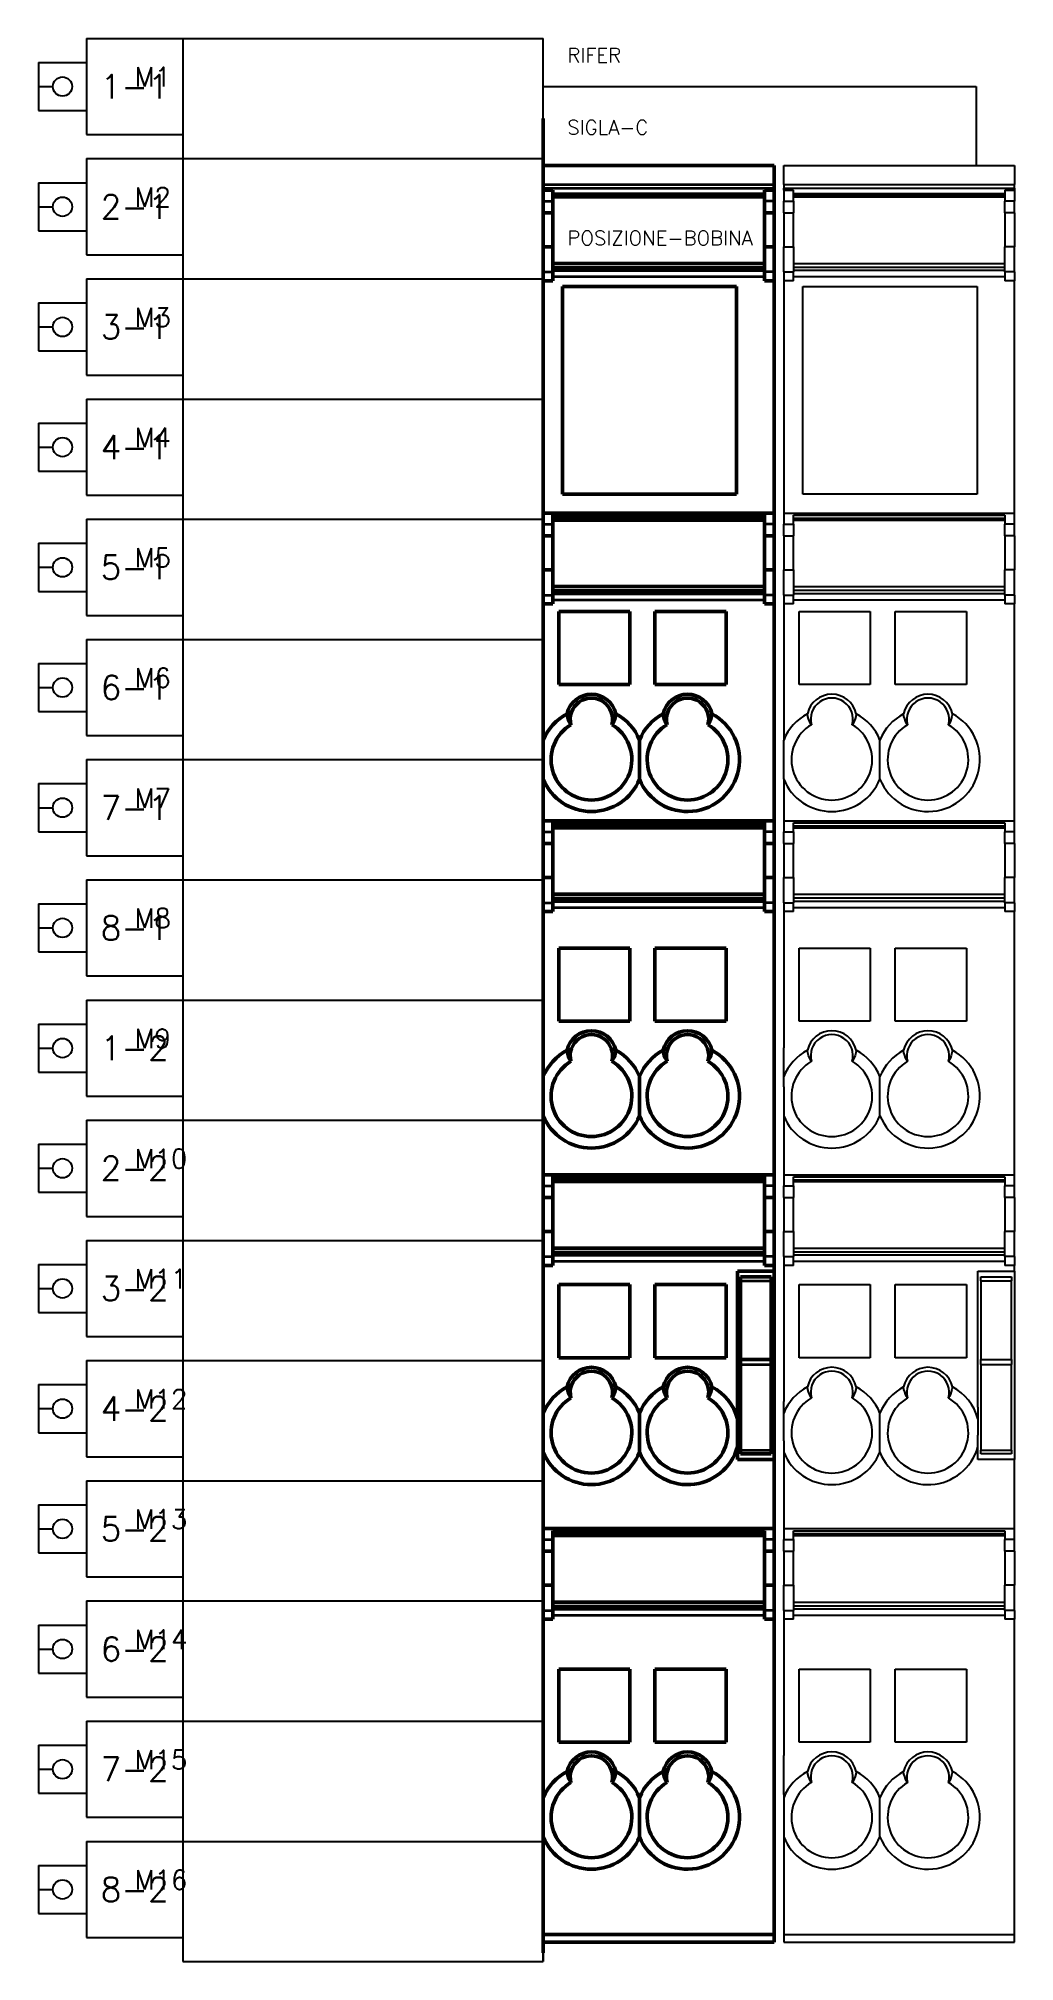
# Model space of a CAD drawing. Extents: x 0 to 102, y -8 to 192.
import ezdxf

# ---------------------------------------------------------------- set-up
doc = ezdxf.new("R2010")
doc.units = 0
doc.header["$LTSCALE"] = 4
doc.linetypes.add('CONTINUA', pattern=[0])
doc.layers.get('0').update_dxf_attribs({"linetype": 'CONTINUOUS'})
doc.layers.add('Sichtbar (ISO)', color=7, linetype='CONTINUOUS', lineweight=50)
doc.layers.add('Sichtbar schmal (ISO)', color=7, linetype='CONTINUOUS', lineweight=35)
doc.styles.get("Standard").update_dxf_attribs({"font": 'romans.shx'})

msp = doc.modelspace()

# ---------------------------------------------------------------- linework, layer by layer
at = {"linetype": 'CONTINUA'}
for p, q in [((5, 192.5), (5, 182.5)), ((5, 192.5), (15, 192.5)), ((15, 192.5), (15, -7.5)), ((15, 192.5), (52.5, 192.5)), ((52.5, -7.5), (52.5, 192.5)), ((0, 190), (5, 190)), ((0, 190), (0, 185)), ((0, 187.5), (1.5, 187.5)), ((52.5, 187.5), (97.5, 187.5)), ((97.5, 187.5), (97.5, 179.3)), ((0, 185), (5, 185)), ((5, 182.5), (15, 182.5)), ((5, 180), (5, 170)), ((5, 180), (15, 180)), ((15, 180), (52.5, 180)), ((0, 177.5), (5, 177.5)), ((0, 177.5), (0, 172.5)), ((0, 175), (1.5, 175)), ((0, 172.5), (5, 172.5)), ((5, 170), (15, 170)), ((5, 167.5), (5, 157.5)), ((5, 167.5), (15, 167.5)), ((15, 167.5), (52.5, 167.5)), ((0, 165), (5, 165)), ((0, 165), (0, 160)), ((0, 162.5), (1.5, 162.5)), ((0, 160), (5, 160)), ((5, 157.5), (15, 157.5)), ((5, 155), (5, 145)), ((5, 155), (15, 155)), ((15, 155), (52.5, 155)), ((0, 152.5), (5, 152.5)), ((0, 152.5), (0, 147.5)), ((0, 150), (1.5, 150)), ((0, 147.5), (5, 147.5)), ((5, 145), (15, 145)), ((5, 142.5), (5, 132.5)), ((5, 142.5), (15, 142.5)), ((15, 142.5), (52.5, 142.5)), ((0, 140), (5, 140)), ((0, 140), (0, 135)), ((0, 137.5), (1.5, 137.5)), ((0, 135), (5, 135)), ((5, 132.5), (15, 132.5)), ((5, 130), (5, 120)), ((5, 130), (15, 130)), ((15, 130), (52.5, 130)), ((0, 127.5), (5, 127.5)), ((0, 127.5), (0, 122.5)), ((0, 125), (1.5, 125)), ((0, 122.5), (5, 122.5)), ((5, 120), (15, 120)), ((5, 117.5), (5, 107.5)), ((5, 117.5), (15, 117.5)), ((15, 117.5), (52.5, 117.5)), ((0, 115), (5, 115)), ((0, 115), (0, 110)), ((0, 112.5), (1.5, 112.5)), ((0, 110), (5, 110)), ((5, 107.5), (15, 107.5)), ((5, 105), (5, 95)), ((5, 105), (15, 105)), ((15, 105), (52.5, 105)), ((0, 102.5), (5, 102.5)), ((0, 102.5), (0, 97.5)), ((0, 100), (1.5, 100)), ((0, 97.5), (5, 97.5)), ((5, 95), (15, 95)), ((5, 92.5), (5, 82.5)), ((5, 92.5), (15, 92.5)), ((15, 92.5), (52.5, 92.5)), ((0, 90), (5, 90)), ((0, 90), (0, 85)), ((0, 87.5), (1.5, 87.5)), ((0, 85), (5, 85)), ((5, 82.5), (15, 82.5)), ((5, 80), (5, 70)), ((5, 80), (15, 80)), ((15, 80), (52.5, 80)), ((0, 77.5), (5, 77.5)), ((0, 77.5), (0, 72.5)), ((0, 75), (1.5, 75)), ((0, 72.5), (5, 72.5)), ((5, 70), (15, 70)), ((5, 67.5), (5, 57.5)), ((5, 67.5), (15, 67.5)), ((15, 67.5), (52.5, 67.5)), ((0, 65), (5, 65)), ((0, 65), (0, 60)), ((0, 62.5), (1.5, 62.5)), ((0, 60), (5, 60)), ((5, 57.5), (15, 57.5)), ((5, 55), (5, 45)), ((5, 55), (15, 55)), ((15, 55), (52.5, 55)), ((0, 52.5), (5, 52.5)), ((0, 52.5), (0, 47.5)), ((0, 50), (1.5, 50)), ((0, 47.5), (5, 47.5)), ((5, 45), (15, 45)), ((5, 42.5), (5, 32.5)), ((5, 42.5), (15, 42.5)), ((15, 42.5), (52.5, 42.5)), ((0, 40), (5, 40)), ((0, 40), (0, 35)), ((0, 37.5), (1.5, 37.5)), ((0, 35), (5, 35)), ((5, 32.5), (15, 32.5)), ((5, 30), (5, 20)), ((5, 30), (15, 30)), ((15, 30), (52.5, 30)), ((0, 27.5), (5, 27.5)), ((0, 27.5), (0, 22.5)), ((0, 25), (1.5, 25)), ((0, 22.5), (5, 22.5)), ((5, 20), (15, 20)), ((5, 17.5), (5, 7.5)), ((5, 17.5), (15, 17.5)), ((15, 17.5), (52.5, 17.5)), ((0, 15), (5, 15)), ((0, 15), (0, 10)), ((0, 12.5), (1.5, 12.5)), ((0, 10), (5, 10)), ((5, 7.5), (15, 7.5)), ((5, 5), (5, -5)), ((5, 5), (15, 5)), ((15, 5), (52.5, 5)), ((0, 2.5), (5, 2.5)), ((0, 2.5), (0, -2.5)), ((0, 0), (1.5, 0)), ((0, -2.5), (5, -2.5)), ((5, -5), (15, -5)), ((15, -7.5), (52.5, -7.5)), ((15, -7.5), (52.5, -7.5))]:
    msp.add_line(p, q, dxfattribs=at)
for p, q in [((77.5, 177.3), (77.5, 179.3)), ((77.5, 179.3), (101.5, 179.3)), ((101.5, 179.3), (101.5, 177.3)), ((77.5, 177.3), (77.5, 176.93)), ((77.5, 177.3), (101.5, 177.3)), ((77.5, 176.73), (77.5, 176.93)), ((77.5, 176.93), (101.5, 176.93)), ((77.5, 176.73), (77.5, 176.72)), ((77.5, 176.73), (78.5, 176.73)), ((77.5, 176.72), (77.5, 175.58)), ((77.5, 176.72), (78.5, 176.72)), ((78.5, 176.72), (78.5, 176.73)), ((78.5, 175.58), (78.5, 176.72)), ((78.5, 176.36), (100.5, 176.36)), ((78.5, 176.21), (100.5, 176.21)), ((78.5, 176.02), (100.5, 176.02)), ((100.5, 176.73), (101.5, 176.73)), ((100.5, 176.73), (100.5, 176.72)), ((101.5, 176.72), (100.5, 176.72)), ((100.5, 176.72), (100.5, 175.58)), ((101.5, 176.93), (101.5, 177.3)), ((101.5, 176.93), (101.5, 176.73)), ((101.5, 176.73), (101.5, 176.72)), ((101.5, 176.72), (101.5, 175.58)), ((77.5, 174.37), (77.5, 175.58)), ((77.5, 175.58), (78.5, 175.58)), ((77.5, 174.37), (77.5, 170.84)), ((77.5, 174.37), (78.5, 174.37)), ((78.5, 175.58), (78.5, 174.37)), ((78.5, 170.84), (78.5, 174.37)), ((101.5, 175.58), (100.5, 175.58)), ((100.5, 174.37), (100.5, 175.58)), ((100.5, 174.37), (100.5, 170.84)), ((101.5, 174.37), (100.5, 174.37)), ((101.5, 174.37), (101.5, 175.58)), ((101.5, 174.37), (101.5, 170.84)), ((77.5, 168.22), (77.5, 170.84)), ((77.5, 170.84), (78.5, 170.84)), ((78.5, 170.84), (78.5, 168.22)), ((101.5, 170.84), (100.5, 170.84)), ((100.5, 168.22), (100.5, 170.84)), ((101.5, 168.22), (101.5, 170.84)), ((77.5, 168.22), (77.5, 167.3)), ((77.5, 168.22), (78.5, 168.22)), ((78.5, 169.09), (100.5, 169.09)), ((78.5, 168.71), (100.5, 168.71)), ((78.5, 168.39), (100.5, 168.39)), ((78.5, 167.3), (78.5, 168.22)), ((101.5, 168.22), (100.5, 168.22)), ((100.5, 168.22), (100.5, 167.3)), ((101.5, 168.22), (101.5, 167.3)), ((77.5, 167.3), (77.5, 143.12)), ((78.5, 167.3), (77.5, 167.3)), ((78.5, 167.73), (100.5, 167.73)), ((79.5, 166.7), (97.6, 166.7)), ((79.5, 145.1), (79.5, 166.7)), ((97.6, 166.7), (97.6, 145.1)), ((101.5, 167.3), (100.5, 167.3)), ((101.5, 143.12), (101.5, 167.3)), ((97.6, 145.1), (79.5, 145.1)), ((77.5, 143.12), (77.5, 141.98)), ((77.5, 143.12), (101.5, 143.12)), ((78.5, 142.91), (100.5, 142.91)), ((78.5, 141.98), (78.5, 142.91)), ((78.5, 142.61), (100.5, 142.61)), ((78.5, 142.42), (100.5, 142.42)), ((100.5, 142.91), (100.5, 141.98)), ((101.5, 141.98), (101.5, 143.12)), ((77.5, 140.77), (77.5, 141.98)), ((77.5, 141.98), (78.5, 141.98)), ((77.5, 140.77), (77.5, 137.24)), ((77.5, 140.77), (78.5, 140.77)), ((78.5, 141.98), (78.5, 140.77)), ((78.5, 137.24), (78.5, 140.77)), ((100.5, 140.77), (100.5, 141.98)), ((101.5, 141.98), (100.5, 141.98)), ((100.5, 140.77), (100.5, 137.24)), ((101.5, 140.77), (100.5, 140.77)), ((101.5, 140.77), (101.5, 141.98)), ((101.5, 140.77), (101.5, 137.24)), ((77.5, 134.62), (77.5, 137.24)), ((77.5, 137.24), (78.5, 137.24)), ((78.5, 137.24), (78.5, 134.62)), ((100.5, 134.62), (100.5, 137.24)), ((101.5, 137.24), (100.5, 137.24)), ((101.5, 134.62), (101.5, 137.24)), ((77.5, 134.62), (77.5, 133.7)), ((77.5, 134.62), (78.5, 134.62)), ((78.5, 135.49), (100.5, 135.49)), ((78.5, 135.11), (100.5, 135.11)), ((78.5, 134.79), (100.5, 134.79)), ((78.5, 133.7), (78.5, 134.62)), ((78.5, 134.13), (100.5, 134.13)), ((100.5, 134.62), (100.5, 133.7)), ((101.5, 134.62), (100.5, 134.62)), ((101.5, 134.62), (101.5, 133.7)), ((77.5, 133.7), (77.5, 119.54)), ((78.5, 133.7), (77.5, 133.7)), ((79.1, 125.3), (79.1, 132.9)), ((79.1, 132.9), (86.5, 132.9)), ((86.5, 132.9), (86.5, 125.3)), ((89.1, 125.3), (89.1, 132.9)), ((89.1, 132.9), (96.5, 132.9)), ((96.5, 132.9), (96.5, 125.3)), ((101.5, 133.7), (100.5, 133.7)), ((101.5, 111.12), (101.5, 133.7)), ((86.5, 125.3), (79.1, 125.3)), ((96.5, 125.3), (89.1, 125.3)), ((87.5, 115.46), (87.5, 119.54)), ((77.5, 115.46), (77.5, 111.12)), ((77.5, 111.12), (101.5, 111.12)), ((77.5, 111.12), (77.5, 109.98)), ((78.5, 110.91), (100.5, 110.91)), ((78.5, 109.98), (78.5, 110.91)), ((78.5, 110.61), (100.5, 110.61)), ((78.5, 110.42), (100.5, 110.42)), ((100.5, 110.91), (100.5, 109.98)), ((101.5, 109.98), (101.5, 111.12)), ((77.5, 108.77), (77.5, 109.98)), ((77.5, 109.98), (78.5, 109.98)), ((77.5, 108.77), (77.5, 105.24)), ((77.5, 108.77), (78.5, 108.77)), ((78.5, 109.98), (78.5, 108.77)), ((78.5, 105.24), (78.5, 108.77)), ((100.5, 108.77), (100.5, 109.98)), ((101.5, 109.98), (100.5, 109.98)), ((100.5, 108.77), (100.5, 105.24)), ((101.5, 108.77), (100.5, 108.77)), ((101.5, 108.77), (101.5, 109.98)), ((101.5, 108.77), (101.5, 105.24)), ((77.5, 102.62), (77.5, 105.24)), ((77.5, 105.24), (78.5, 105.24)), ((78.5, 105.24), (78.5, 102.62)), ((100.5, 102.62), (100.5, 105.24)), ((101.5, 105.24), (100.5, 105.24)), ((101.5, 102.62), (101.5, 105.24)), ((77.5, 102.62), (77.5, 101.7)), ((77.5, 102.62), (78.5, 102.62)), ((78.5, 103.49), (100.5, 103.49)), ((78.5, 103.11), (100.5, 103.11)), ((78.5, 102.79), (100.5, 102.79)), ((78.5, 101.7), (78.5, 102.62)), ((78.5, 102.13), (100.5, 102.13)), ((100.5, 102.62), (100.5, 101.7)), ((101.5, 102.62), (100.5, 102.62)), ((101.5, 102.62), (101.5, 101.7)), ((77.5, 101.7), (77.5, 87.54)), ((78.5, 101.7), (77.5, 101.7)), ((101.5, 101.7), (100.5, 101.7)), ((101.5, 74.32), (101.5, 101.7)), ((79.1, 90.3), (79.1, 97.9)), ((79.1, 97.9), (86.5, 97.9)), ((86.5, 97.9), (86.5, 90.3)), ((89.1, 90.3), (89.1, 97.9)), ((89.1, 97.9), (96.5, 97.9)), ((96.5, 97.9), (96.5, 90.3)), ((86.5, 90.3), (79.1, 90.3)), ((96.5, 90.3), (89.1, 90.3)), ((87.5, 80.46), (87.5, 84.54)), ((77.5, 83.46), (77.5, 74.32)), ((77.5, 74.32), (101.5, 74.32)), ((77.5, 74.32), (77.5, 73.18)), ((78.5, 74.11), (100.5, 74.11)), ((78.5, 73.18), (78.5, 74.11)), ((100.5, 74.11), (100.5, 73.18)), ((101.5, 73.18), (101.5, 74.32)), ((77.5, 71.97), (77.5, 73.18)), ((77.5, 73.18), (78.5, 73.18)), ((78.5, 73.81), (100.5, 73.81)), ((78.5, 73.62), (100.5, 73.62)), ((78.5, 73.18), (78.5, 71.97)), ((100.5, 71.97), (100.5, 73.18)), ((101.5, 73.18), (100.5, 73.18)), ((101.5, 71.97), (101.5, 73.18)), ((77.5, 71.97), (77.5, 68.44)), ((77.5, 71.97), (78.5, 71.97)), ((78.5, 68.44), (78.5, 71.97)), ((100.5, 71.97), (100.5, 68.44)), ((101.5, 71.97), (100.5, 71.97)), ((101.5, 71.97), (101.5, 68.44)), ((77.5, 65.82), (77.5, 68.44)), ((77.5, 68.44), (78.5, 68.44)), ((78.5, 68.44), (78.5, 65.82)), ((100.5, 65.82), (100.5, 68.44)), ((101.5, 68.44), (100.5, 68.44)), ((101.5, 65.82), (101.5, 68.44)), ((78.5, 66.69), (100.5, 66.69)), ((78.5, 66.31), (100.5, 66.31)), ((77.5, 65.82), (77.5, 64.9)), ((77.5, 65.82), (78.5, 65.82)), ((77.5, 64.9), (77.5, 50.74)), ((78.5, 64.9), (77.5, 64.9)), ((78.5, 65.99), (100.5, 65.99)), ((78.5, 64.9), (78.5, 65.82)), ((78.5, 65.33), (100.5, 65.33)), ((97.7, 50.16), (97.7, 64.3)), ((97.7, 64.3), (101.5, 64.3)), ((100.5, 65.82), (100.5, 64.9)), ((101.5, 65.82), (100.5, 65.82)), ((101.5, 64.9), (100.5, 64.9)), ((101.5, 65.82), (101.5, 64.9)), ((101.5, 64.3), (101.5, 64.9)), ((101.5, 64.3), (101.5, 44.7)), ((79.1, 55.3), (79.1, 62.9)), ((79.1, 62.9), (86.5, 62.9)), ((86.5, 62.9), (86.5, 55.3)), ((89.1, 55.3), (89.1, 62.9)), ((89.1, 62.9), (96.5, 62.9)), ((96.5, 62.9), (96.5, 55.3)), ((98, 63.3), (98, 63.7)), ((98, 63.7), (101.2, 63.7)), ((98, 63.3), (98, 55.1)), ((98, 63.3), (101.2, 63.3)), ((101.2, 63.7), (101.2, 63.3)), ((101.2, 55.1), (101.2, 63.3)), ((86.5, 55.3), (79.1, 55.3)), ((96.5, 55.3), (89.1, 55.3)), ((98, 54.6), (98, 55.1)), ((98, 55.1), (101.2, 55.1)), ((98, 54.6), (98, 45.7)), ((98, 54.6), (101.2, 54.6)), ((101.2, 55.1), (101.2, 54.6)), ((101.2, 45.7), (101.2, 54.6)), ((87.5, 45.46), (87.5, 49.54)), ((77.5, 46.66), (77.5, 37.52)), ((97.7, 44.7), (97.7, 47.24)), ((101.5, 44.7), (97.7, 44.7)), ((98, 45.3), (98, 45.7)), ((98, 45.7), (101.2, 45.7)), ((101.2, 45.3), (98, 45.3)), ((101.2, 45.7), (101.2, 45.3)), ((101.5, 37.52), (101.5, 44.7)), ((77.5, 37.52), (101.5, 37.52)), ((77.5, 37.52), (77.5, 36.38)), ((77.5, 35.17), (77.5, 36.38)), ((77.5, 36.38), (78.5, 36.38)), ((78.5, 37.31), (100.5, 37.31)), ((78.5, 36.38), (78.5, 37.31)), ((78.5, 37.01), (100.5, 37.01)), ((78.5, 36.82), (100.5, 36.82)), ((78.5, 36.38), (78.5, 35.17)), ((100.5, 37.31), (100.5, 36.38)), ((100.5, 35.17), (100.5, 36.38)), ((101.5, 36.38), (100.5, 36.38)), ((101.5, 36.38), (101.5, 37.52)), ((101.5, 35.17), (101.5, 36.38)), ((77.5, 35.17), (77.5, 31.64)), ((77.5, 35.17), (78.5, 35.17)), ((78.5, 31.64), (78.5, 35.17)), ((100.5, 35.17), (100.5, 31.64)), ((101.5, 35.17), (100.5, 35.17)), ((101.5, 35.17), (101.5, 31.64)), ((77.5, 29.02), (77.5, 31.64)), ((77.5, 31.64), (78.5, 31.64)), ((78.5, 31.64), (78.5, 29.02)), ((100.5, 29.02), (100.5, 31.64)), ((101.5, 31.64), (100.5, 31.64)), ((101.5, 29.02), (101.5, 31.64)), ((77.5, 29.02), (77.5, 28.1)), ((77.5, 29.02), (78.5, 29.02)), ((77.5, 28.1), (77.5, 13.94)), ((78.5, 28.1), (77.5, 28.1)), ((78.5, 29.89), (100.5, 29.89)), ((78.5, 29.51), (100.5, 29.51)), ((78.5, 29.19), (100.5, 29.19)), ((78.5, 28.1), (78.5, 29.02)), ((78.5, 28.53), (100.5, 28.53)), ((100.5, 29.02), (100.5, 28.1)), ((101.5, 29.02), (100.5, 29.02)), ((101.5, 28.1), (100.5, 28.1)), ((101.5, 29.02), (101.5, 28.1)), ((101.5, -4.7), (101.5, 28.1)), ((79.1, 15.3), (79.1, 22.9)), ((79.1, 22.9), (86.5, 22.9)), ((86.5, 22.9), (86.5, 15.3)), ((89.1, 15.3), (89.1, 22.9)), ((89.1, 22.9), (96.5, 22.9)), ((96.5, 22.9), (96.5, 15.3)), ((86.5, 15.3), (79.1, 15.3)), ((96.5, 15.3), (89.1, 15.3)), ((77.5, 9.86), (77.5, -4.7)), ((87.5, 5.46), (87.5, 9.54)), ((52.5, -2.5), (52.5, -7.5)), ((52.5, -2.5), (52.5, -7.5)), ((77.5, -4.7), (101.5, -4.7)), ((77.5, -4.7), (77.5, -5.5)), ((77.5, -5.5), (101.5, -5.5)), ((101.5, -5.5), (101.5, -4.7))]:
    msp.add_line(p, q)
for centre in [(2.5, 187.5), (2.5, 175), (2.5, 162.5), (2.5, 150), (2.5, 137.5), (2.5, 125), (2.5, 112.5), (2.5, 100), (2.5, 87.5), (2.5, 75), (2.5, 62.5), (2.5, 50), (2.5, 37.5), (2.5, 25), (2.5, 12.5), (2.5, 0)]:
    msp.add_circle(centre, 1, dxfattribs=at)
for centre, radius, start, end in [((82.5, 121.7), 2.6, 12.5886, 167.4114), ((92.5, 121.7), 2.6, 12.5886, 167.4114), ((82.5, 117.5), 5.4, 118.0282, 157.8084), ((82.5, 121.7), 2.2, 344.8169, 195.1831), ((82.5, 117.5), 5.4, 22.1916, 61.9718), ((92.5, 117.5), 5.4, 202.1916, 61.9718), ((92.5, 117.5), 5.4, 118.0282, 157.8084), ((92.5, 121.7), 2.2, 344.8169, 195.1831), ((82.5, 117.5), 4.2, 120.3662, 59.6338), ((92.5, 117.5), 4.2, 120.3662, 59.6338), ((82.5, 117.5), 5.4, 202.1916, 337.8084), ((82.5, 86.7), 2.6, 12.5886, 167.4114), ((82.5, 86.7), 2.2, 344.8169, 195.1831), ((92.5, 86.7), 2.6, 12.5886, 167.4114), ((92.5, 86.7), 2.2, 344.8169, 195.1831), ((82.5, 82.5), 5.4, 118.0282, 157.8084), ((82.5, 82.5), 4.2, 120.3662, 59.6338), ((82.5, 82.5), 5.4, 22.1916, 61.9718), ((92.5, 82.5), 5.4, 202.1916, 61.9718), ((92.5, 82.5), 5.4, 118.0282, 157.8084), ((92.5, 82.5), 4.2, 120.3662, 59.6338), ((82.5, 82.5), 5.4, 202.1916, 337.8084), ((82.5, 51.7), 2.6, 12.5886, 167.4114), ((92.5, 51.7), 2.6, 12.5886, 167.4114), ((82.5, 47.5), 5.4, 118.0282, 157.8084), ((82.5, 51.7), 2.2, 344.8169, 195.1831), ((82.5, 47.5), 5.4, 22.1916, 61.9718), ((92.5, 47.5), 5.4, 118.0282, 157.8084), ((92.5, 51.7), 2.2, 344.8169, 195.1831), ((92.5, 47.5), 5.4, 15.6425, 61.9718), ((82.5, 47.5), 4.2, 120.3662, 59.6338), ((92.5, 47.5), 4.2, 120.3662, 59.6338), ((92.5, 47.5), 5.4, 202.1916, 344.3575), ((82.5, 47.5), 5.4, 202.1916, 337.8084), ((82.5, 11.7), 2.6, 12.5886, 167.4114), ((92.5, 11.7), 2.6, 12.5886, 167.4114), ((82.5, 7.5), 5.4, 118.0282, 157.8084), ((82.5, 11.7), 2.2, 344.8169, 195.1831), ((82.5, 7.5), 5.4, 22.1916, 61.9718), ((92.5, 7.5), 5.4, 202.1916, 61.9718), ((92.5, 7.5), 5.4, 118.0282, 157.8084), ((92.5, 11.7), 2.2, 344.8169, 195.1831), ((82.5, 7.5), 4.2, 120.3662, 59.6338), ((92.5, 7.5), 4.2, 120.3662, 59.6338), ((82.5, 7.5), 5.4, 202.1916, 337.8084)]:
    msp.add_arc(centre, radius, start, end)
for points, knots in [([(80.38, 121.12), (80.34, 121.17), (80.31, 121.22), (80.12, 121.56), (80, 121.9), (79.96, 122.27)], [0.3009031, 0.3009031, 0.3009031, 0.3009031, 0.31292902, 0.31292902, 0.38347432, 0.38347432, 0.38347432, 0.38347432]), ([(85.04, 122.27), (85, 121.9), (84.88, 121.56), (84.72, 121.27), (84.69, 121.22), (84.66, 121.17), (84.62, 121.12)], [-0.0705453, -0.0705453, -0.0705453, -0.0705453, 0, 0, 0, 0.01202592, 0.01202592, 0.01202592, 0.01202592]), ([(90.38, 121.12), (90.34, 121.17), (90.31, 121.22), (90.12, 121.56), (90, 121.9), (89.96, 122.27)], [0.3009031, 0.3009031, 0.3009031, 0.3009031, 0.31292902, 0.31292902, 0.38347432, 0.38347432, 0.38347432, 0.38347432]), ([(95.04, 122.27), (95, 121.9), (94.88, 121.56), (94.72, 121.27), (94.69, 121.22), (94.66, 121.17), (94.62, 121.12)], [-0.0705453, -0.0705453, -0.0705453, -0.0705453, 0, 0, 0, 0.01202592, 0.01202592, 0.01202592, 0.01202592]), ([(80.38, 86.12), (80.34, 86.17), (80.31, 86.22), (80.12, 86.56), (80, 86.9), (79.96, 87.27)], [0.3009031, 0.3009031, 0.3009031, 0.3009031, 0.31292902, 0.31292902, 0.38347432, 0.38347432, 0.38347432, 0.38347432]), ([(85.04, 87.27), (85, 86.9), (84.88, 86.56), (84.72, 86.27), (84.69, 86.22), (84.66, 86.17), (84.62, 86.12)], [-0.0705453, -0.0705453, -0.0705453, -0.0705453, 0, 0, 0, 0.01202592, 0.01202592, 0.01202592, 0.01202592]), ([(90.38, 86.12), (90.34, 86.17), (90.31, 86.22), (90.12, 86.56), (90, 86.9), (89.96, 87.27)], [0.3009031, 0.3009031, 0.3009031, 0.3009031, 0.31292902, 0.31292902, 0.38347432, 0.38347432, 0.38347432, 0.38347432]), ([(95.04, 87.27), (95, 86.9), (94.88, 86.56), (94.72, 86.27), (94.69, 86.22), (94.66, 86.17), (94.62, 86.12)], [-0.0705453, -0.0705453, -0.0705453, -0.0705453, 0, 0, 0, 0.01202592, 0.01202592, 0.01202592, 0.01202592]), ([(80.38, 51.12), (80.34, 51.17), (80.31, 51.22), (80.12, 51.56), (80, 51.9), (79.96, 52.27)], [0.3009031, 0.3009031, 0.3009031, 0.3009031, 0.31292902, 0.31292902, 0.38347432, 0.38347432, 0.38347432, 0.38347432]), ([(85.04, 52.27), (85, 51.9), (84.88, 51.56), (84.72, 51.27), (84.69, 51.22), (84.66, 51.17), (84.62, 51.12)], [-0.0705453, -0.0705453, -0.0705453, -0.0705453, 0, 0, 0, 0.01202592, 0.01202592, 0.01202592, 0.01202592]), ([(90.38, 51.12), (90.34, 51.17), (90.31, 51.22), (90.12, 51.56), (90, 51.9), (89.96, 52.27)], [0.3009031, 0.3009031, 0.3009031, 0.3009031, 0.31292902, 0.31292902, 0.38347432, 0.38347432, 0.38347432, 0.38347432]), ([(95.04, 52.27), (95, 51.9), (94.88, 51.56), (94.72, 51.27), (94.69, 51.22), (94.66, 51.17), (94.62, 51.12)], [-0.0705453, -0.0705453, -0.0705453, -0.0705453, 0, 0, 0, 0.01202592, 0.01202592, 0.01202592, 0.01202592]), ([(80.38, 11.12), (80.34, 11.17), (80.31, 11.22), (80.12, 11.56), (80, 11.9), (79.96, 12.27)], [0.3009031, 0.3009031, 0.3009031, 0.3009031, 0.31292902, 0.31292902, 0.38347432, 0.38347432, 0.38347432, 0.38347432]), ([(85.04, 12.27), (85, 11.9), (84.88, 11.56), (84.72, 11.27), (84.69, 11.22), (84.66, 11.17), (84.62, 11.12)], [-0.0705453, -0.0705453, -0.0705453, -0.0705453, 0, 0, 0, 0.01202592, 0.01202592, 0.01202592, 0.01202592]), ([(90.38, 11.12), (90.34, 11.17), (90.31, 11.22), (90.12, 11.56), (90, 11.9), (89.96, 12.27)], [0.3009031, 0.3009031, 0.3009031, 0.3009031, 0.31292902, 0.31292902, 0.38347432, 0.38347432, 0.38347432, 0.38347432]), ([(95.04, 12.27), (95, 11.9), (94.88, 11.56), (94.72, 11.27), (94.69, 11.22), (94.66, 11.17), (94.62, 11.12)], [-0.0705453, -0.0705453, -0.0705453, -0.0705453, 0, 0, 0, 0.01202592, 0.01202592, 0.01202592, 0.01202592])]:
    msp.add_open_spline(points, degree=3, knots=knots)
for points, weights in [([(77.5, 115.46), (77.5, 117.5), (77.5, 119.54)], [1, 1.08, 1]), ([(77.5, 83.46), (77.5, 85.5), (77.5, 87.54)], [1, 1.08, 1]), ([(77.5, 46.66), (77.5, 48.7), (77.5, 50.74)], [1, 1.08, 1]), ([(97.7, 50.16), (97.7, 48.7), (97.7, 47.24)], [1, 1.03846153846, 1]), ([(77.5, 9.86), (77.5, 11.9), (77.5, 13.94)], [1, 1.08, 1])]:
    msp.add_rational_spline(points, weights, degree=2)
at = {"layer": 'Sichtbar (ISO)'}
for p, q in [((52.5, 184.19), (52.5, 177.22)), ((52.5, 177.3), (52.5, 179.3)), ((52.5, 179.3), (76.5, 179.3)), ((76.5, 179.3), (76.5, 177.3)), ((52.5, 177.3), (52.5, 176.93)), ((52.5, 176.2), (52.5, 177.22)), ((52.5, 176.73), (52.5, 176.93)), ((52.5, 176.73), (52.5, 176.72)), ((52.5, 176.73), (53.5, 176.73)), ((52.5, 176.72), (52.5, 175.58)), ((52.5, 176.72), (53.5, 176.72)), ((52.5, 176.2), (52.5, 175.83)), ((53.5, 176.72), (53.5, 176.73)), ((53.5, 175.58), (53.5, 176.72)), ((53.5, 176.02), (75.5, 176.02)), ((75.5, 176.73), (76.5, 176.73)), ((75.5, 176.73), (75.5, 176.72)), ((76.5, 176.72), (75.5, 176.72)), ((75.5, 176.72), (75.5, 175.58)), ((76.5, 176.93), (76.5, 177.3)), ((76.5, 176.93), (76.5, 176.73)), ((76.5, 176.73), (76.5, 176.72)), ((76.5, 176.72), (76.5, 175.58)), ((52.5, 175.63), (52.5, 175.83)), ((52.5, 175.63), (52.5, 175.62)), ((52.5, 175.62), (52.5, 174.48)), ((52.5, 174.37), (52.5, 175.58)), ((52.5, 173.27), (52.5, 174.48)), ((52.5, 174.37), (52.5, 170.84)), ((52.5, 174.37), (53.5, 174.37)), ((53.5, 175.58), (53.5, 174.37)), ((53.5, 170.84), (53.5, 174.37)), ((75.5, 174.37), (75.5, 175.58)), ((75.5, 174.37), (75.5, 170.84)), ((76.5, 174.37), (75.5, 174.37)), ((76.5, 174.37), (76.5, 175.58)), ((76.5, 174.37), (76.5, 170.84)), ((52.5, 173.27), (52.5, 169.74)), ((52.5, 168.22), (52.5, 170.84)), ((52.5, 170.84), (53.5, 170.84)), ((53.5, 170.84), (53.5, 168.22)), ((76.5, 170.84), (75.5, 170.84)), ((75.5, 168.22), (75.5, 170.84)), ((76.5, 168.22), (76.5, 170.84)), ((52.5, 167.12), (52.5, 169.74)), ((52.5, 168.22), (52.5, 167.3)), ((53.5, 169.09), (75.5, 169.09)), ((53.5, 168.39), (75.5, 168.39)), ((53.5, 167.3), (53.5, 168.22)), ((75.5, 168.22), (75.5, 167.3)), ((76.5, 168.22), (76.5, 167.3)), ((52.5, 167.3), (52.5, 143.12)), ((53.5, 167.3), (52.5, 167.3)), ((52.5, 167.12), (52.5, 166.2)), ((52.5, 166.2), (52.5, 122.76)), ((54.5, 166.7), (72.6, 166.7)), ((54.5, 145.1), (54.5, 166.7)), ((72.6, 166.7), (72.6, 145.1)), ((76.5, 167.3), (75.5, 167.3)), ((76.5, 143.12), (76.5, 167.3)), ((72.6, 145.1), (54.5, 145.1)), ((52.5, 143.12), (52.5, 141.98)), ((52.5, 143.12), (76.5, 143.12)), ((53.5, 142.91), (75.5, 142.91)), ((53.5, 141.98), (53.5, 142.91)), ((53.5, 142.42), (75.5, 142.42)), ((75.5, 142.91), (75.5, 141.98)), ((76.5, 141.98), (76.5, 143.12)), ((52.5, 140.77), (52.5, 141.98)), ((52.5, 140.77), (52.5, 137.24)), ((52.5, 140.77), (53.5, 140.77)), ((53.5, 141.98), (53.5, 140.77)), ((53.5, 137.24), (53.5, 140.77)), ((75.5, 140.77), (75.5, 141.98)), ((75.5, 140.77), (75.5, 137.24)), ((76.5, 140.77), (75.5, 140.77)), ((76.5, 140.77), (76.5, 141.98)), ((76.5, 140.77), (76.5, 137.24)), ((52.5, 134.62), (52.5, 137.24)), ((52.5, 137.24), (53.5, 137.24)), ((53.5, 137.24), (53.5, 134.62)), ((75.5, 134.62), (75.5, 137.24)), ((76.5, 137.24), (75.5, 137.24)), ((76.5, 134.62), (76.5, 137.24)), ((52.5, 134.62), (52.5, 133.7)), ((53.5, 135.49), (75.5, 135.49)), ((53.5, 134.79), (75.5, 134.79)), ((53.5, 133.7), (53.5, 134.62)), ((75.5, 134.62), (75.5, 133.7)), ((76.5, 134.62), (76.5, 133.7)), ((52.5, 133.7), (52.5, 119.54)), ((53.5, 133.7), (52.5, 133.7)), ((54.1, 125.3), (54.1, 132.9)), ((54.1, 132.9), (61.5, 132.9)), ((61.5, 132.9), (61.5, 125.3)), ((64.1, 125.3), (64.1, 132.9)), ((64.1, 132.9), (71.5, 132.9)), ((71.5, 132.9), (71.5, 125.3)), ((76.5, 133.7), (75.5, 133.7)), ((76.5, 111.12), (76.5, 133.7)), ((61.5, 125.3), (54.1, 125.3)), ((71.5, 125.3), (64.1, 125.3)), ((52.5, 122.76), (52.5, 121.3)), ((52.5, 121.3), (52.5, 107.96)), ((62.5, 115.46), (62.5, 119.54)), ((52.5, 115.46), (52.5, 111.12)), ((52.5, 111.12), (76.5, 111.12)), ((52.5, 111.12), (52.5, 109.98)), ((53.5, 110.91), (75.5, 110.91)), ((53.5, 109.98), (53.5, 110.91)), ((53.5, 110.42), (75.5, 110.42)), ((75.5, 110.91), (75.5, 109.98)), ((76.5, 109.98), (76.5, 111.12)), ((52.5, 108.77), (52.5, 109.98)), ((52.5, 108.77), (52.5, 105.24)), ((52.5, 108.77), (53.5, 108.77)), ((53.5, 109.98), (53.5, 108.77)), ((53.5, 105.24), (53.5, 108.77)), ((75.5, 108.77), (75.5, 109.98)), ((75.5, 108.77), (75.5, 105.24)), ((76.5, 108.77), (75.5, 108.77)), ((76.5, 108.77), (76.5, 109.98)), ((76.5, 108.77), (76.5, 105.24)), ((52.5, 107.96), (52.5, 106.5)), ((52.5, 106.5), (52.5, 72.56)), ((52.5, 102.62), (52.5, 105.24)), ((52.5, 105.24), (53.5, 105.24)), ((53.5, 105.24), (53.5, 102.62)), ((75.5, 102.62), (75.5, 105.24)), ((76.5, 105.24), (75.5, 105.24)), ((76.5, 102.62), (76.5, 105.24)), ((52.5, 102.62), (52.5, 101.7)), ((53.5, 103.49), (75.5, 103.49)), ((53.5, 102.79), (75.5, 102.79)), ((53.5, 101.7), (53.5, 102.62)), ((75.5, 102.62), (75.5, 101.7)), ((76.5, 102.62), (76.5, 101.7)), ((52.5, 101.7), (52.5, 87.54)), ((53.5, 101.7), (52.5, 101.7)), ((76.5, 101.7), (75.5, 101.7)), ((76.5, 74.32), (76.5, 101.7)), ((54.1, 90.3), (54.1, 97.9)), ((54.1, 97.9), (61.5, 97.9)), ((61.5, 97.9), (61.5, 90.3)), ((64.1, 90.3), (64.1, 97.9)), ((64.1, 97.9), (71.5, 97.9)), ((71.5, 97.9), (71.5, 90.3)), ((61.5, 90.3), (54.1, 90.3)), ((71.5, 90.3), (64.1, 90.3)), ((62.5, 80.46), (62.5, 84.54)), ((52.5, 83.46), (52.5, 74.32)), ((52.5, 74.32), (76.5, 74.32)), ((52.5, 74.32), (52.5, 73.18)), ((53.5, 74.11), (75.5, 74.11)), ((53.5, 73.18), (53.5, 74.11)), ((75.5, 74.11), (75.5, 73.18)), ((76.5, 73.18), (76.5, 74.32)), ((52.5, 71.97), (52.5, 73.18)), ((52.5, 72.56), (52.5, 71.1)), ((53.5, 73.62), (75.5, 73.62)), ((53.5, 73.18), (53.5, 71.97)), ((75.5, 71.97), (75.5, 73.18)), ((76.5, 71.97), (76.5, 73.18)), ((52.5, 71.97), (52.5, 68.44)), ((52.5, 71.97), (53.5, 71.97)), ((52.5, 71.1), (52.5, 37.56)), ((53.5, 68.44), (53.5, 71.97)), ((75.5, 71.97), (75.5, 68.44)), ((76.5, 71.97), (75.5, 71.97)), ((76.5, 71.97), (76.5, 68.44)), ((52.5, 65.82), (52.5, 68.44)), ((52.5, 68.44), (53.5, 68.44)), ((53.5, 68.44), (53.5, 65.82)), ((75.5, 65.82), (75.5, 68.44)), ((76.5, 68.44), (75.5, 68.44)), ((76.5, 65.82), (76.5, 68.44)), ((53.5, 66.69), (75.5, 66.69)), ((52.5, 65.82), (52.5, 64.9)), ((52.5, 64.9), (52.5, 50.74)), ((53.5, 64.9), (52.5, 64.9)), ((53.5, 65.99), (75.5, 65.99)), ((53.5, 64.9), (53.5, 65.82)), ((72.7, 50.16), (72.7, 64.3)), ((72.7, 64.3), (76.5, 64.3)), ((75.5, 65.82), (75.5, 64.9)), ((76.5, 64.9), (75.5, 64.9)), ((76.5, 65.82), (76.5, 64.9)), ((76.5, 64.3), (76.5, 64.9)), ((76.5, 64.3), (76.5, 44.7)), ((54.1, 55.3), (54.1, 62.9)), ((54.1, 62.9), (61.5, 62.9)), ((61.5, 62.9), (61.5, 55.3)), ((64.1, 55.3), (64.1, 62.9)), ((64.1, 62.9), (71.5, 62.9)), ((71.5, 62.9), (71.5, 55.3)), ((73, 63.3), (73, 63.7)), ((73, 63.7), (76.2, 63.7)), ((73, 63.3), (73, 55.1)), ((76.2, 63.7), (76.2, 63.3)), ((76.2, 55.1), (76.2, 63.3)), ((61.5, 55.3), (54.1, 55.3)), ((71.5, 55.3), (64.1, 55.3)), ((73, 54.6), (73, 55.1)), ((73, 55.1), (76.2, 55.1)), ((73, 54.6), (73, 45.7)), ((76.2, 55.1), (76.2, 54.6)), ((76.2, 45.7), (76.2, 54.6)), ((62.5, 45.46), (62.5, 49.54)), ((52.5, 46.66), (52.5, 37.52)), ((72.7, 44.7), (72.7, 47.24)), ((76.5, 44.7), (72.7, 44.7)), ((73, 45.3), (73, 45.7)), ((76.2, 45.3), (73, 45.3)), ((76.2, 45.7), (76.2, 45.3)), ((76.5, 37.52), (76.5, 44.7)), ((52.5, 37.56), (52.5, 36.1)), ((52.5, 37.52), (76.5, 37.52)), ((52.5, 37.52), (52.5, 36.38)), ((52.5, 35.17), (52.5, 36.38)), ((52.5, 36.1), (52.5, -5.8)), ((53.5, 37.31), (75.5, 37.31)), ((53.5, 36.38), (53.5, 37.31)), ((53.5, 36.82), (75.5, 36.82)), ((53.5, 36.38), (53.5, 35.17)), ((75.5, 37.31), (75.5, 36.38)), ((75.5, 35.17), (75.5, 36.38)), ((76.5, 36.38), (76.5, 37.52)), ((76.5, 35.17), (76.5, 36.38)), ((52.5, 35.17), (52.5, 31.64)), ((52.5, 35.17), (53.5, 35.17)), ((53.5, 31.64), (53.5, 35.17)), ((75.5, 35.17), (75.5, 31.64)), ((76.5, 35.17), (75.5, 35.17)), ((76.5, 35.17), (76.5, 31.64)), ((52.5, 29.02), (52.5, 31.64)), ((52.5, 31.64), (53.5, 31.64)), ((53.5, 31.64), (53.5, 29.02)), ((75.5, 29.02), (75.5, 31.64)), ((76.5, 31.64), (75.5, 31.64)), ((76.5, 29.02), (76.5, 31.64)), ((52.5, 29.02), (52.5, 28.1)), ((52.5, 28.1), (52.5, 13.94)), ((53.5, 28.1), (52.5, 28.1)), ((53.5, 29.89), (75.5, 29.89)), ((53.5, 29.19), (75.5, 29.19)), ((53.5, 28.1), (53.5, 29.02)), ((75.5, 29.02), (75.5, 28.1)), ((76.5, 28.1), (75.5, 28.1)), ((76.5, 29.02), (76.5, 28.1)), ((76.5, -4.7), (76.5, 28.1)), ((54.1, 15.3), (54.1, 22.9)), ((54.1, 22.9), (61.5, 22.9)), ((61.5, 22.9), (61.5, 15.3)), ((64.1, 15.3), (64.1, 22.9)), ((64.1, 22.9), (71.5, 22.9)), ((71.5, 22.9), (71.5, 15.3)), ((61.5, 15.3), (54.1, 15.3)), ((71.5, 15.3), (64.1, 15.3)), ((52.5, 9.86), (52.5, -4.7)), ((62.5, 5.46), (62.5, 9.54)), ((52.5, -4.7), (76.5, -4.7)), ((52.5, -4.7), (52.5, -5.5)), ((52.5, -5.5), (76.5, -5.5)), ((52.5, -5.8), (52.5, -6.6)), ((76.5, -5.5), (76.5, -4.7))]:
    msp.add_line(p, q, dxfattribs=at)
for centre, radius, start, end in [((57.5, 121.7), 2.6, 12.5886, 167.4114), ((67.5, 121.7), 2.6, 12.5886, 167.4114), ((57.5, 117.5), 5.4, 118.0282, 157.8084), ((57.5, 121.7), 2.2, 344.8169, 195.1831), ((57.5, 117.5), 5.4, 22.1916, 61.9718), ((67.5, 117.5), 5.4, 202.1916, 61.9718), ((67.5, 117.5), 5.4, 118.0282, 157.8084), ((67.5, 121.7), 2.2, 344.8169, 195.1831), ((57.5, 117.5), 4.2, 120.3662, 59.6338), ((67.5, 117.5), 4.2, 120.3662, 59.6338), ((57.5, 117.5), 5.4, 202.1916, 337.8084), ((57.5, 86.7), 2.6, 12.5886, 167.4114), ((57.5, 86.7), 2.2, 344.8169, 195.1831), ((67.5, 86.7), 2.6, 12.5886, 167.4114), ((67.5, 86.7), 2.2, 344.8169, 195.1831), ((57.5, 82.5), 5.4, 118.0282, 157.8084), ((57.5, 82.5), 4.2, 120.3662, 59.6338), ((57.5, 82.5), 5.4, 22.1916, 61.9718), ((67.5, 82.5), 5.4, 202.1916, 61.9718), ((67.5, 82.5), 5.4, 118.0282, 157.8084), ((67.5, 82.5), 4.2, 120.3662, 59.6338), ((57.5, 82.5), 5.4, 202.1916, 337.8084), ((57.5, 51.7), 2.6, 12.5886, 167.4114), ((67.5, 51.7), 2.6, 12.5886, 167.4114), ((57.5, 47.5), 5.4, 118.0282, 157.8084), ((57.5, 51.7), 2.2, 344.8169, 195.1831), ((57.5, 47.5), 5.4, 22.1916, 61.9718), ((67.5, 47.5), 5.4, 118.0282, 157.8084), ((67.5, 51.7), 2.2, 344.8169, 195.1831), ((67.5, 47.5), 5.4, 15.6425, 61.9718), ((57.5, 47.5), 4.2, 120.3662, 59.6338), ((67.5, 47.5), 4.2, 120.3662, 59.6338), ((67.5, 47.5), 5.4, 202.1916, 344.3575), ((57.5, 47.5), 5.4, 202.1916, 337.8084), ((57.5, 11.7), 2.6, 12.5886, 167.4114), ((67.5, 11.7), 2.6, 12.5886, 167.4114), ((57.5, 7.5), 5.4, 118.0282, 157.8084), ((57.5, 11.7), 2.2, 344.8169, 195.1831), ((57.5, 7.5), 5.4, 22.1916, 61.9718), ((67.5, 7.5), 5.4, 202.1916, 61.9718), ((67.5, 7.5), 5.4, 118.0282, 157.8084), ((67.5, 11.7), 2.2, 344.8169, 195.1831), ((57.5, 7.5), 4.2, 120.3662, 59.6338), ((67.5, 7.5), 4.2, 120.3662, 59.6338), ((57.5, 7.5), 5.4, 202.1916, 337.8084)]:
    msp.add_arc(centre, radius, start, end, dxfattribs=at)
for points, knots in [([(55.38, 121.12), (55.34, 121.17), (55.31, 121.22), (55.12, 121.56), (55, 121.9), (54.96, 122.27)], [0.3009031, 0.3009031, 0.3009031, 0.3009031, 0.31292902, 0.31292902, 0.38347432, 0.38347432, 0.38347432, 0.38347432]), ([(60.04, 122.27), (60, 121.9), (59.88, 121.56), (59.72, 121.27), (59.69, 121.22), (59.66, 121.17), (59.62, 121.12)], [-0.0705453, -0.0705453, -0.0705453, -0.0705453, 0, 0, 0, 0.01202592, 0.01202592, 0.01202592, 0.01202592]), ([(65.38, 121.12), (65.34, 121.17), (65.31, 121.22), (65.12, 121.56), (65, 121.9), (64.96, 122.27)], [0.3009031, 0.3009031, 0.3009031, 0.3009031, 0.31292902, 0.31292902, 0.38347432, 0.38347432, 0.38347432, 0.38347432]), ([(70.04, 122.27), (70, 121.9), (69.88, 121.56), (69.72, 121.27), (69.69, 121.22), (69.66, 121.17), (69.62, 121.12)], [-0.0705453, -0.0705453, -0.0705453, -0.0705453, 0, 0, 0, 0.01202592, 0.01202592, 0.01202592, 0.01202592]), ([(55.38, 86.12), (55.34, 86.17), (55.31, 86.22), (55.12, 86.56), (55, 86.9), (54.96, 87.27)], [0.3009031, 0.3009031, 0.3009031, 0.3009031, 0.31292902, 0.31292902, 0.38347432, 0.38347432, 0.38347432, 0.38347432]), ([(60.04, 87.27), (60, 86.9), (59.88, 86.56), (59.72, 86.27), (59.69, 86.22), (59.66, 86.17), (59.62, 86.12)], [-0.0705453, -0.0705453, -0.0705453, -0.0705453, 0, 0, 0, 0.01202592, 0.01202592, 0.01202592, 0.01202592]), ([(65.38, 86.12), (65.34, 86.17), (65.31, 86.22), (65.12, 86.56), (65, 86.9), (64.96, 87.27)], [0.3009031, 0.3009031, 0.3009031, 0.3009031, 0.31292902, 0.31292902, 0.38347432, 0.38347432, 0.38347432, 0.38347432]), ([(70.04, 87.27), (70, 86.9), (69.88, 86.56), (69.72, 86.27), (69.69, 86.22), (69.66, 86.17), (69.62, 86.12)], [-0.0705453, -0.0705453, -0.0705453, -0.0705453, 0, 0, 0, 0.01202592, 0.01202592, 0.01202592, 0.01202592]), ([(55.38, 51.12), (55.34, 51.17), (55.31, 51.22), (55.12, 51.56), (55, 51.9), (54.96, 52.27)], [0.3009031, 0.3009031, 0.3009031, 0.3009031, 0.31292902, 0.31292902, 0.38347432, 0.38347432, 0.38347432, 0.38347432]), ([(60.04, 52.27), (60, 51.9), (59.88, 51.56), (59.72, 51.27), (59.69, 51.22), (59.66, 51.17), (59.62, 51.12)], [-0.0705453, -0.0705453, -0.0705453, -0.0705453, 0, 0, 0, 0.01202592, 0.01202592, 0.01202592, 0.01202592]), ([(65.38, 51.12), (65.34, 51.17), (65.31, 51.22), (65.12, 51.56), (65, 51.9), (64.96, 52.27)], [0.3009031, 0.3009031, 0.3009031, 0.3009031, 0.31292902, 0.31292902, 0.38347432, 0.38347432, 0.38347432, 0.38347432]), ([(70.04, 52.27), (70, 51.9), (69.88, 51.56), (69.72, 51.27), (69.69, 51.22), (69.66, 51.17), (69.62, 51.12)], [-0.0705453, -0.0705453, -0.0705453, -0.0705453, 0, 0, 0, 0.01202592, 0.01202592, 0.01202592, 0.01202592]), ([(55.38, 11.12), (55.34, 11.17), (55.31, 11.22), (55.12, 11.56), (55, 11.9), (54.96, 12.27)], [0.3009031, 0.3009031, 0.3009031, 0.3009031, 0.31292902, 0.31292902, 0.38347432, 0.38347432, 0.38347432, 0.38347432]), ([(60.04, 12.27), (60, 11.9), (59.88, 11.56), (59.72, 11.27), (59.69, 11.22), (59.66, 11.17), (59.62, 11.12)], [-0.0705453, -0.0705453, -0.0705453, -0.0705453, 0, 0, 0, 0.01202592, 0.01202592, 0.01202592, 0.01202592]), ([(65.38, 11.12), (65.34, 11.17), (65.31, 11.22), (65.12, 11.56), (65, 11.9), (64.96, 12.27)], [0.3009031, 0.3009031, 0.3009031, 0.3009031, 0.31292902, 0.31292902, 0.38347432, 0.38347432, 0.38347432, 0.38347432]), ([(70.04, 12.27), (70, 11.9), (69.88, 11.56), (69.72, 11.27), (69.69, 11.22), (69.66, 11.17), (69.62, 11.12)], [-0.0705453, -0.0705453, -0.0705453, -0.0705453, 0, 0, 0, 0.01202592, 0.01202592, 0.01202592, 0.01202592])]:
    msp.add_open_spline(points, degree=3, knots=knots, dxfattribs=at)
for points, weights in [([(52.5, 115.46), (52.5, 117.5), (52.5, 119.54)], [1, 1.08, 1]), ([(52.5, 83.46), (52.5, 85.5), (52.5, 87.54)], [1, 1.08, 1]), ([(52.5, 46.66), (52.5, 48.7), (52.5, 50.74)], [1, 1.08, 1]), ([(72.7, 50.16), (72.7, 48.7), (72.7, 47.24)], [1, 1.03846153846, 1]), ([(52.5, 9.86), (52.5, 11.9), (52.5, 13.94)], [1, 1.08, 1])]:
    msp.add_rational_spline(points, weights, degree=2, dxfattribs=at)
at = {"layer": 'Sichtbar schmal (ISO)'}
for p, q in [((52.5, 177.3), (76.5, 177.3)), ((52.5, 176.93), (76.5, 176.93)), ((53.5, 176.36), (75.5, 176.36)), ((53.5, 176.21), (75.5, 176.21)), ((52.5, 175.58), (53.5, 175.58)), ((76.5, 175.58), (75.5, 175.58)), ((52.5, 168.22), (53.5, 168.22)), ((53.5, 168.71), (75.5, 168.71)), ((76.5, 168.22), (75.5, 168.22)), ((53.5, 167.73), (75.5, 167.73)), ((53.5, 142.61), (75.5, 142.61)), ((52.5, 141.98), (53.5, 141.98)), ((76.5, 141.98), (75.5, 141.98)), ((52.5, 134.62), (53.5, 134.62)), ((53.5, 135.11), (75.5, 135.11)), ((53.5, 134.13), (75.5, 134.13)), ((76.5, 134.62), (75.5, 134.62)), ((53.5, 110.61), (75.5, 110.61)), ((52.5, 109.98), (53.5, 109.98)), ((76.5, 109.98), (75.5, 109.98)), ((52.5, 102.62), (53.5, 102.62)), ((53.5, 103.11), (75.5, 103.11)), ((53.5, 102.13), (75.5, 102.13)), ((76.5, 102.62), (75.5, 102.62)), ((52.5, 73.18), (53.5, 73.18)), ((53.5, 73.81), (75.5, 73.81)), ((76.5, 73.18), (75.5, 73.18)), ((53.5, 66.31), (75.5, 66.31)), ((52.5, 65.82), (53.5, 65.82)), ((53.5, 65.33), (75.5, 65.33)), ((76.5, 65.82), (75.5, 65.82)), ((73, 63.3), (76.2, 63.3)), ((73, 54.6), (76.2, 54.6)), ((73, 45.7), (76.2, 45.7)), ((52.5, 36.38), (53.5, 36.38)), ((53.5, 37.01), (75.5, 37.01)), ((76.5, 36.38), (75.5, 36.38)), ((52.5, 29.02), (53.5, 29.02)), ((53.5, 29.51), (75.5, 29.51)), ((53.5, 28.53), (75.5, 28.53)), ((76.5, 29.02), (75.5, 29.02))]:
    msp.add_line(p, q, dxfattribs=at)

# ---------------------------------------------------------------- texts
at = {"linetype": 'CONTINUA', "char_height": 2.5, "attachment_point": 5}
for s, insert in [('1-1', (10, 187.5)), ('2-1', (10, 175)), ('3-1', (10, 162.5)), ('4-1', (10, 150)), ('5-1', (10, 137.5)), ('6-1', (10, 125)), ('7-1', (10, 112.5)), ('8-1', (10, 100)), ('1-2', (10, 87.5)), ('2-2', (10, 75)), ('3-2', (10, 62.5)), ('4-2', (10, 50)), ('5-2', (10, 37.5)), ('6-2', (10, 25)), ('7-2', (10, 12.5)), ('8-2', (10, 0))]:
    msp.add_mtext_dynamic_manual_height_columns(s, width=10, gutter_width=1, heights=[9], dxfattribs=dict(at, insert=insert))
at = {"color": 3, "linetype": 'CONTINUA'}
for tag, p, s, flags in [('RIFER', (55, 190), 'RIFER ?', 8), ('SIGLA-C', (55, 182.5), 'SIGLA ?', 9)]:
    msp.add_attdef(tag, p, s, height=1.5, dxfattribs=dict(at, flags=flags))
at = {"color": 4, "linetype": 'CONTINUA', "flags": 8}
for tag, p in [('M1', (10, 187.5)), ('M2', (10, 175)), ('M3', (10, 162.5)), ('M4', (10, 150)), ('M5', (10, 137.5)), ('M6', (10, 125)), ('M7', (10, 112.5)), ('M8', (10, 100)), ('M9', (10, 87.5)), ('M10', (10, 75)), ('M11', (10, 62.5)), ('M12', (10, 50)), ('M13', (10, 37.5)), ('M14', (10, 25)), ('M15', (10, 12.5)), ('M16', (10, 0))]:
    msp.add_attdef(tag, p, '', height=2, dxfattribs=at)
at = {"linetype": 'CONTINUA', "flags": 9}
for tag, p, s, height in [('F1', (0, 187.5), '', 0.00001), ('F1', (0, 187.5), '', 0.00001), ('F1', (0, 187.5), '', 0.00001), ('F2', (0, 175), '', 0.00001), ('F2', (0, 175), '', 0.00001), ('F2', (0, 175), '', 0.00001), ('F3', (0, 162.5), '', 0.00001), ('F3', (0, 162.5), '', 0.00001), ('F3', (0, 162.5), '', 0.00001), ('F4', (0, 150), '', 0.00001), ('F4', (0, 150), '', 0.00001), ('F4', (0, 150), '', 0.00001), ('F5', (0, 137.5), '', 0.00001), ('F5', (0, 137.5), '', 0.00001), ('F5', (0, 137.5), '', 0.00001), ('F6', (0, 125), '', 0.00001), ('F6', (0, 125), '', 0.00001), ('F6', (0, 125), '', 0.00001), ('F7', (0, 112.5), '', 0.00001), ('F7', (0, 112.5), '', 0.00001), ('F7', (0, 112.5), '', 0.00001), ('F8', (0, 100), '', 0.00001), ('F8', (0, 100), '', 0.00001), ('F8', (0, 100), '', 0.00001), ('F9', (0, 87.5), '', 0.00001), ('F9', (0, 87.5), '', 0.00001), ('F9', (0, 87.5), '', 0.00001), ('F10', (0, 75), '', 0.00001), ('F10', (0, 75), '', 0.00001), ('F10', (0, 75), '', 0.00001), ('F11', (0, 62.5), '', 0.00001), ('F11', (0, 62.5), '', 0.00001), ('F11', (0, 62.5), '', 0.00001), ('F12', (0, 50), '', 0.00001), ('F12', (0, 50), '', 0.00001), ('F12', (0, 50), '', 0.00001), ('F13', (0, 37.5), '', 0.00001), ('F13', (0, 37.5), '', 0.00001), ('F13', (0, 37.5), '', 0.00001), ('F14', (0, 25), '', 0.00001), ('F14', (0, 25), '', 0.00001), ('F14', (0, 25), '', 0.00001), ('F15', (0, 12.5), '', 0.00001), ('F15', (0, 12.5), '', 0.00001), ('F15', (0, 12.5), '', 0.00001), ('TIPOSIG', (0, 0), '4', 0.00000001), ('POSIZIONE-C', (0, 0), '', 0.00000001), ('T-CONTATTO', (0, 0), '', 0.00000001), ('DESCRIZIONE-C', (0, 0), '', 0.00000001), ('F16', (0, 0), '', 0.00001), ('TIPOSIG', (0, 0), '4', 0.00000001), ('POSIZIONE-C', (0, 0), '', 0.00000001), ('T-CONTATTO', (0, 0), '', 0.00000001), ('DESCRIZIONE-C', (0, 0), '', 0.00000001), ('F16', (0, 0), '', 0.00001), ('F16', (0, 0), '', 0.00001), ('DESCRIZIONE-C', (0, 0), '', 0.00000001), ('T-CONTATTO', (0, 0), '', 0.00000001), ('POSIZIONE-C', (0, 0), '', 0.00000001), ('TIPOSIG', (0, 0), '4', 0.00000001), ('TIPOSIG', (52.5, -7.5), '3', 0.00000002), ('POSIZIONE', (52.5, -7.5), '', 0.00000002), ('P-TABELLA', (52.5, -7.5), '', 0.00000002), ('T-TABELLA', (52.5, -7.5), '', 0.00000002), ('H-TABELLA', (52.5, -7.5), '', 0.00000002), ('CODICE', (52.5, -7.5), '1xNNN', 0.00000002), ('NOTE1', (52.5, -7.5), '', 0.00000002), ('NOTE2', (52.5, -7.5), '', 0.00000002), ('NOTE2', (52.5, -7.5), '', 0.00000002), ('NOTE1', (52.5, -7.5), '', 0.00000002), ('CODICE', (52.5, -7.5), '1xNNN', 0.00000002), ('H-TABELLA', (52.5, -7.5), '', 0.00000002), ('T-TABELLA', (52.5, -7.5), '', 0.00000002), ('P-TABELLA', (52.5, -7.5), '', 0.00000002), ('POSIZIONE', (52.5, -7.5), '', 0.00000002), ('TIPOSIG', (52.5, -7.5), '3', 0.00000002)]:
    msp.add_attdef(tag, p, s, height=height, dxfattribs=at)
at = {"color": 3, "linetype": 'CONTINUA'}
msp.add_attdef('POSIZIONE-BOBINA', (55, 171), '', height=1.5, dxfattribs=at)
at = {"flags": 9}
for tag, s in [('NOTE2', ''), ('NOTE1', ''), ('CODICE', '1xNNN'), ('H-TABELLA', ''), ('T-TABELLA', ''), ('P-TABELLA', ''), ('POSIZIONE', ''), ('TIPOSIG', '3')]:
    msp.add_attdef(tag, (52.5, -7.5), s, height=0.00000002, dxfattribs=at)

doc.saveas('drawing.dxf')
